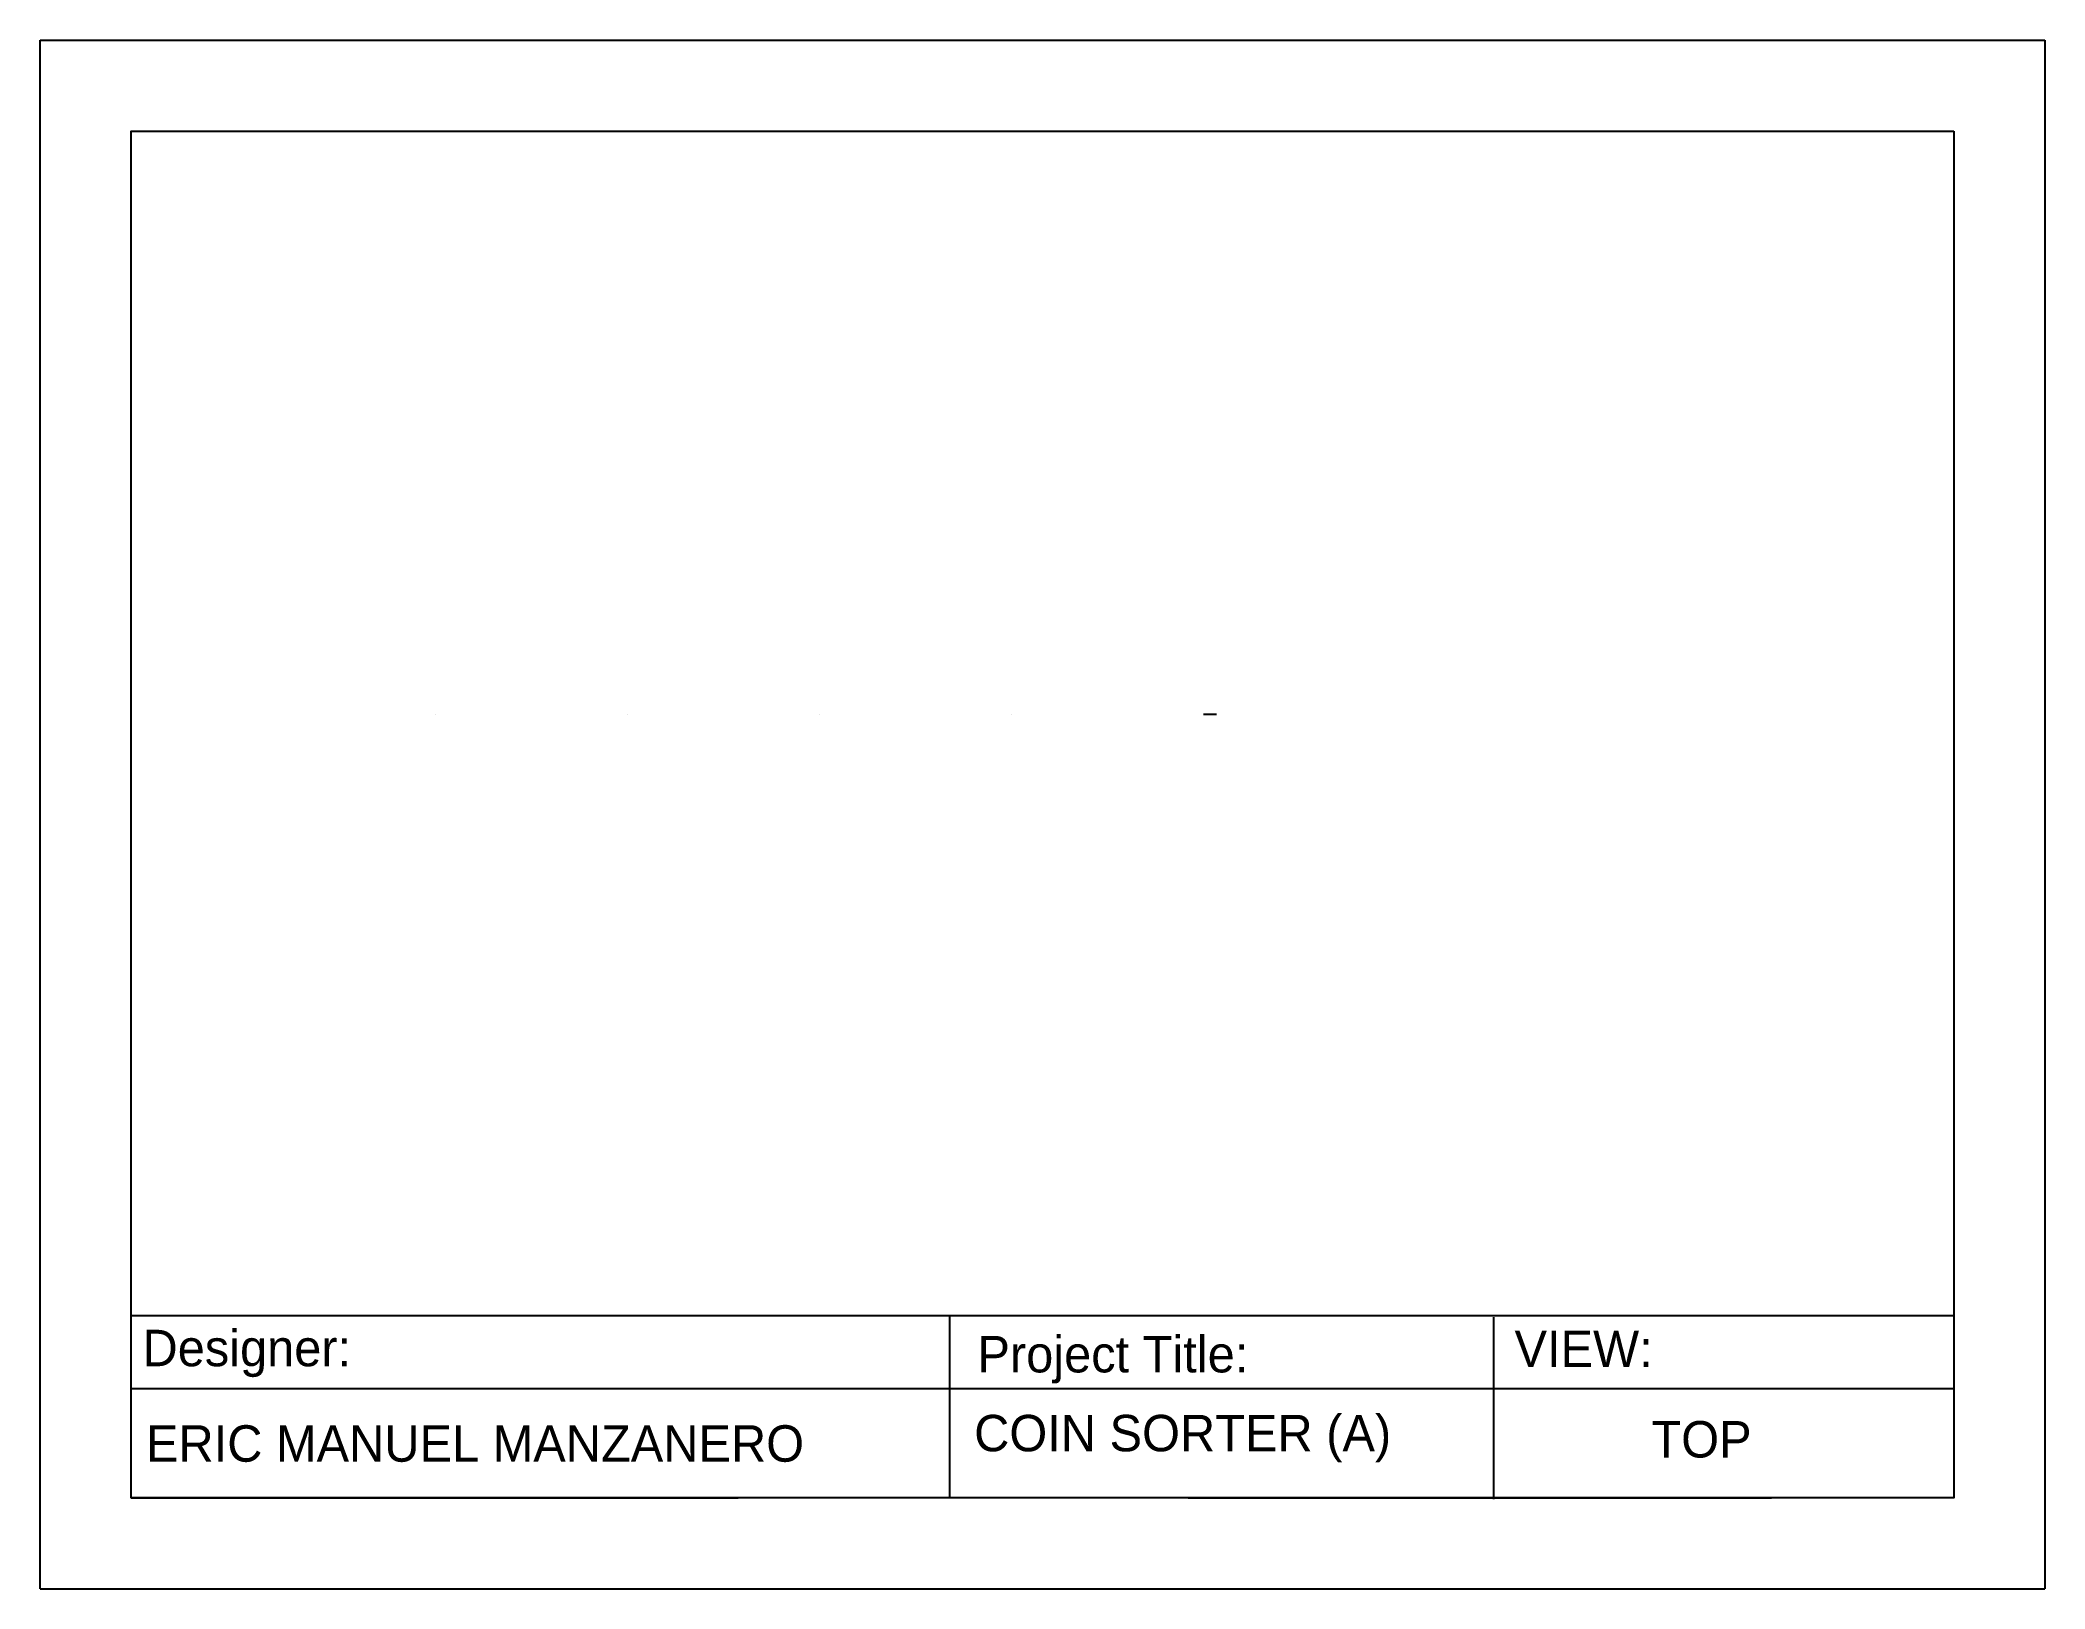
# Paper-space layout 'TOP' of a CAD drawing. Header units: centimetres. Extents: x 0 to 11, y 0 to 8.5.
# The model-space entities are those that its viewports show. They can reach past a viewport. Long polylines and large blocks are cut down to what shows.
import ezdxf

# ---------------------------------------------------------------- set-up
doc = ezdxf.new("R2010")
doc.units = ezdxf.units.CM

msp = doc.modelspace()

# ---------------------------------------------------------------- linework, layer by layer
for p, q in [((74, 0), (74, 0, 10)), ((148, 0), (148, 0, 10)), ((222, 0), (222, 0, 10)), ((296, 0), (296, 0, 10)), ((370, 0), (375, 0))]:
    msp.add_line(p, q)

psp = doc.layouts.new('TOP')

# ---------------------------------------------------------------- linework, layer by layer
for p, q in [((0, 8.492), (0, 8.5)), ((0, 8), (0, 8.5)), ((0, 8.5), (11, 8.5)), ((11, 8.5), (11, 0)), ((0, 0), (0, 8)), ((0.5, 1.5), (10.5, 1.5)), ((3.4, 1.5), (6.3, 1.5)), ((3.5, 1.5), (6.5, 1.5)), ((4.992, 0.503), (4.992, 1.503)), ((7.977, 0.492), (7.977, 1.492)), ((0.5, 1.1), (10.5, 1.1)), ((0.5, 0.5), (3.83, 0.5)), ((0.5, 0.5), (3.5, 0.5)), ((0.5, 0.5), (3.4, 0.5)), ((6.3, 0.5), (9.2, 0.5)), ((6.5, 0.5), (9.5, 0.5)), ((0, 0), (11, 0))]:
    psp.add_line(p, q)
psp.add_lwpolyline([(10.5, 8), (10.5, 0.5), (0.5, 0.5), (0.5, 8)], close=True)

# ---------------------------------------------------------------- texts
at = {"char_height": 0.2, "attachment_point": 1}
for s, insert in [('{\\f@HP Simplified Hans|b0|i0|c0|p34;Designer:}', (0.562, 1.422)), ('{\\f@HP Simplified Hans|b0|i0|c0|p34;Project Title:^I}', (5.143, 1.388)), ('{\\f@HP Simplified Hans|b0|i0|c0|p34;VIEW:^I}', (8.09, 1.417)), ('{\\f@HP Simplified Hans|b0|i0|c0|p34;COIN SORTER (A)}', (5.125, 0.955)), ('{\\f@HP Simplified Hans|b0|i0|c0|p34;TOP}', (8.841, 0.921))]:
    psp.add_mtext_dynamic_manual_height_columns(s, width=2.9, gutter_width=1, heights=[0], dxfattribs=dict(at, insert=insert))
at = {"insert": (0.581, 0.898), "char_height": 0.2, "width": 5.95961, "attachment_point": 1}
psp.add_mtext('{\\f@HP Simplified Hans|b0|i0|c0|p34;ERIC MANUEL MANZANERO}', dxfattribs=at)

# ---------------------------------------------------------------- viewports
at = {"layer": '0', "view_target_point": (307.911, -3.609)}
psp.add_viewport(center=(5.5, 4.75), size=(10, 6.5), view_center_point=(0, 0), view_height=456.64807, dxfattribs=at)

doc.saveas('drawing.dxf')
